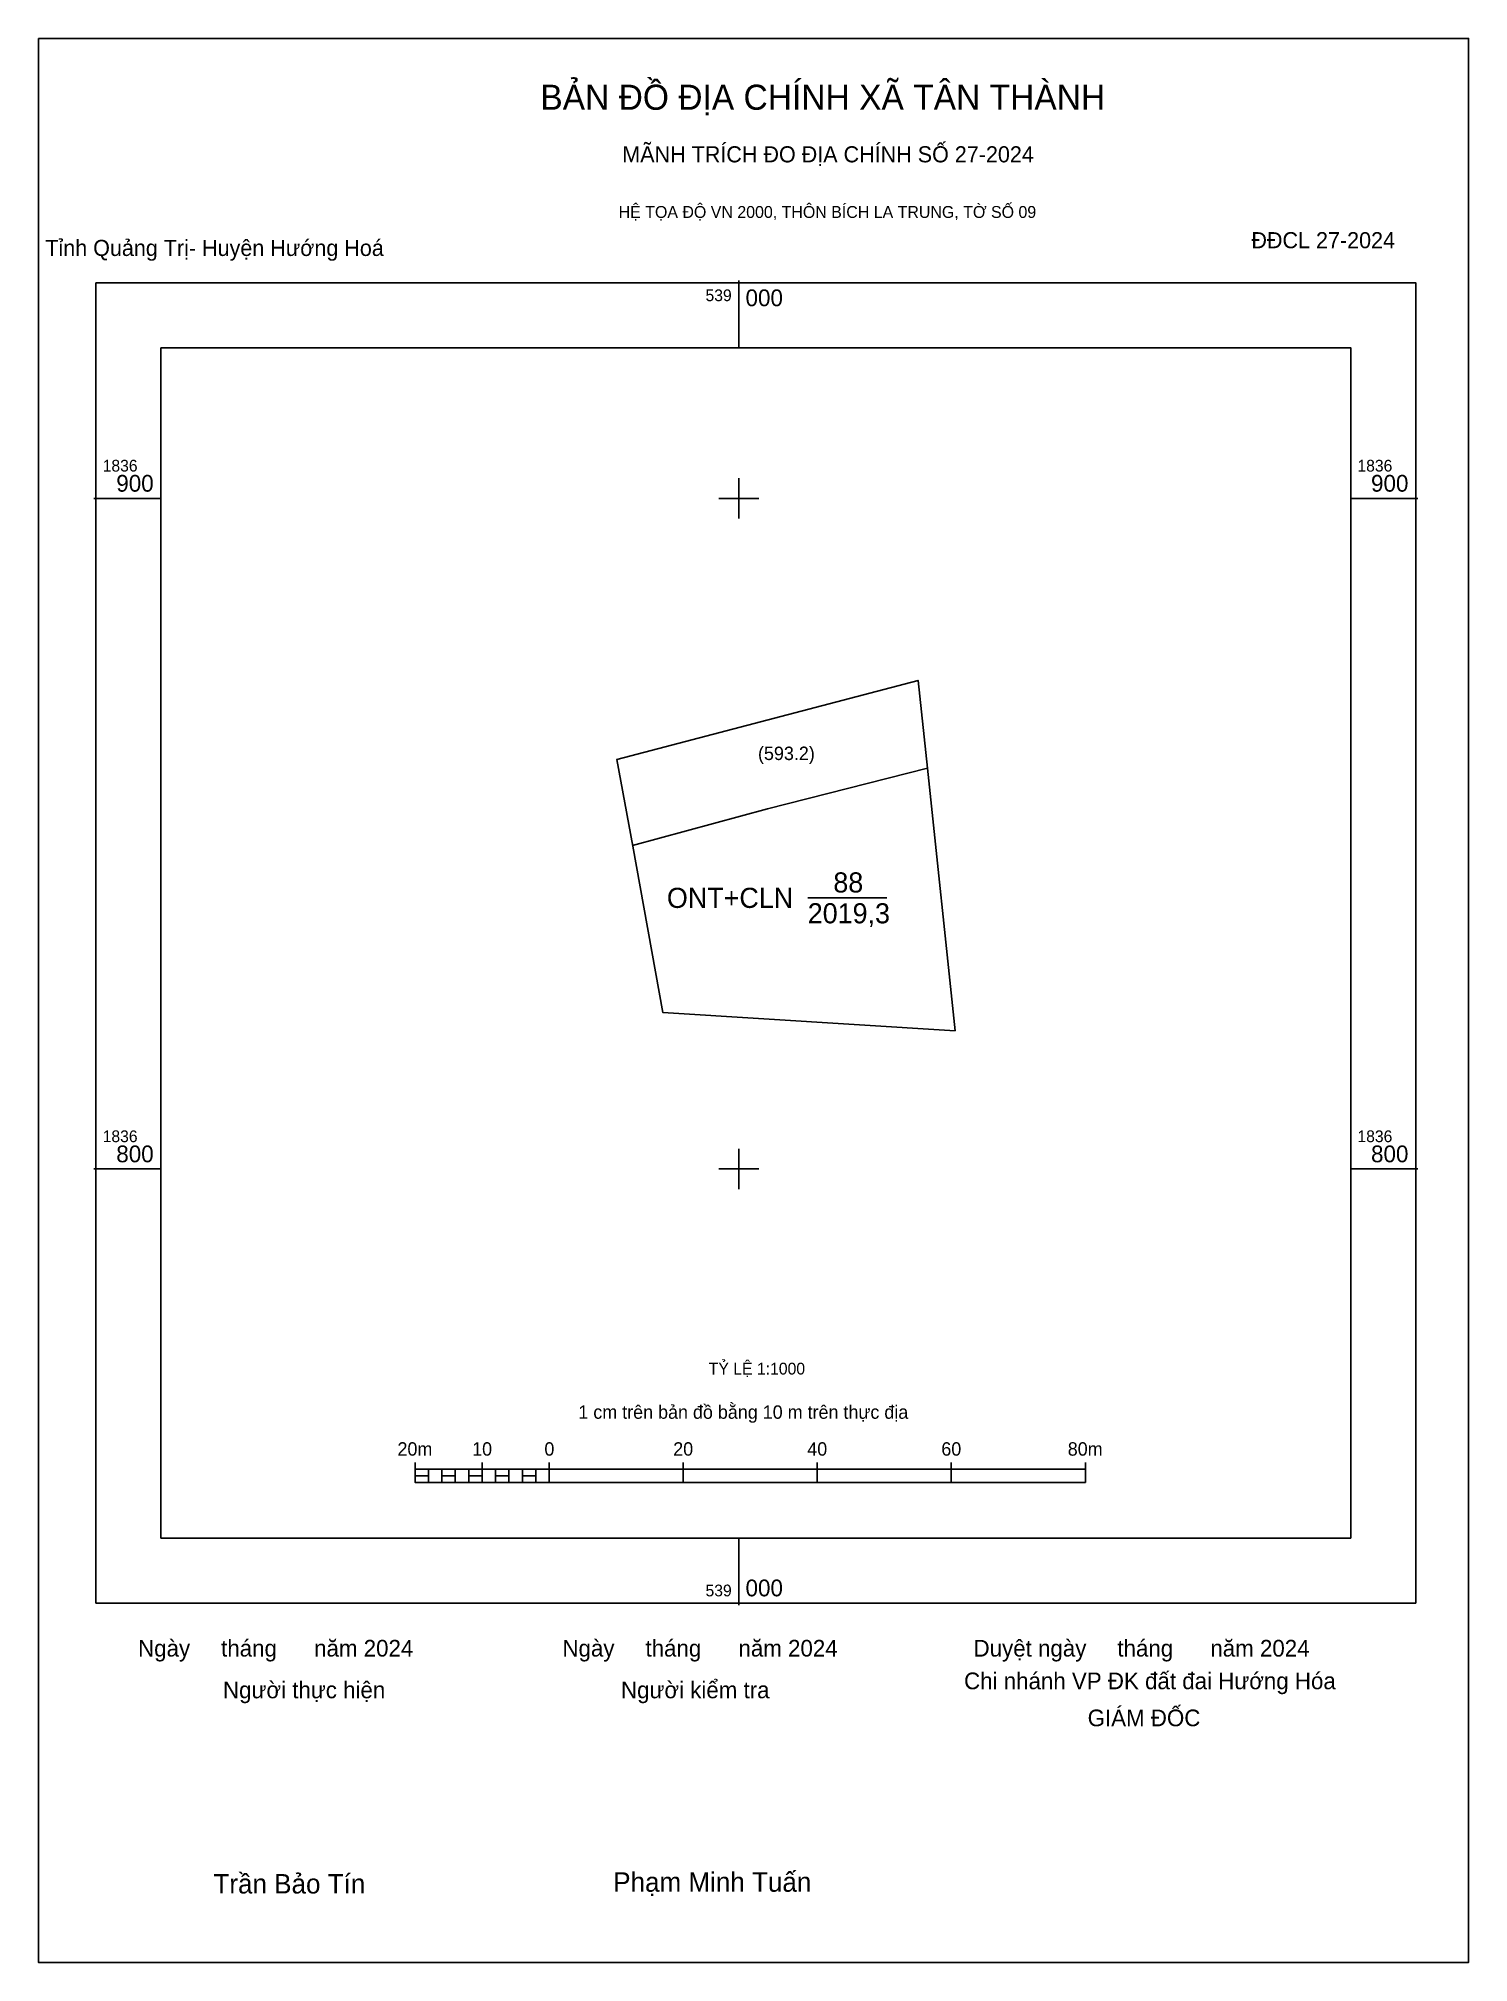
# Model space of a CAD drawing. Extents: x 538896 to 539109, y 1836682 to 1836969.
import ezdxf

# ---------------------------------------------------------------- set-up
doc = ezdxf.new("R2010")
doc.units = 0
for name, color, linetype in [('Level 10', 7, 'Continuous'), ('Level 13', 7, 'Continuous'), ('Level 15', 7, 'Continuous'), ('Level 27', 7, 'Continuous'), ('Level 30', 7, 'Continuous'), ('Level 6', 7, 'Continuous'), ('Level 62', 7, 'Continuous'), ('Level 63', 7, 'Continuous'), ('Level 9', 7, 'Continuous')]:
    doc.layers.add(name, color=color, linetype=linetype)

msp = doc.modelspace()

# ---------------------------------------------------------------- linework, layer by layer
at = {"layer": 'Level 10'}
msp.add_lwpolyline([(539032.26, 1836820.6), (538988.68, 1836823.33), (538984.17, 1836848.12), (538981.81, 1836861.07), (539026.75, 1836872.85), (539028.13, 1836859.78)], close=True, dxfattribs=at)
at = {"layer": 'Level 15'}
msp.add_lwpolyline([(538895.51, 1836968.58), (539108.87, 1836968.58), (539108.87, 1836681.67), (538895.51, 1836681.67)], close=True, dxfattribs=at)
at = {"layer": 'Level 27'}
for p, q in [((538988.68, 1836823.33), (538988.68, 1836823.32)), ((539032.26, 1836820.6), (539032.26, 1836820.59))]:
    msp.add_line(p, q, dxfattribs=at)
at = {"layer": 'Level 30'}
msp.add_line((539010.27, 1836840.43), (539022.1, 1836840.43), dxfattribs=at)
msp.add_lwpolyline([(538984.15, 1836848.22), (539004.3, 1836853.72), (539028.13, 1836859.78)], dxfattribs=at)
at = {"layer": 'Level 62'}
msp.add_lwpolyline([(538913.78, 1836922.47), (539091.29, 1836922.47), (539091.29, 1836744.96), (538913.78, 1836744.96)], close=True, dxfattribs=at)
at = {"layer": 'Level 63'}
for p, q in [((539000, 1836932.47), (539000, 1836922.47)), ((539000, 1836903), (539000, 1836897)), ((538903.78, 1836900), (538913.78, 1836900)), ((538997, 1836900), (539003, 1836900)), ((539091.29, 1836900), (539101.29, 1836900)), ((539000, 1836803), (539000, 1836797)), ((538903.78, 1836800), (538913.78, 1836800)), ((538997, 1836800), (539003, 1836800)), ((539091.29, 1836800), (539101.29, 1836800)), ((538951.7, 1836756.25), (538951.7, 1836753.25)), ((538951.7, 1836755.25), (539051.7, 1836755.25)), ((538953.7, 1836755.25), (538953.7, 1836753.25)), ((538955.7, 1836755.25), (538955.7, 1836753.25)), ((538957.7, 1836755.25), (538957.7, 1836753.25)), ((538959.7, 1836755.25), (538959.7, 1836753.25)), ((538961.7, 1836756.25), (538961.7, 1836753.25)), ((538961.7, 1836755.25), (538961.7, 1836753.25)), ((538963.7, 1836755.25), (538963.7, 1836753.25)), ((538965.7, 1836755.25), (538965.7, 1836753.25)), ((538967.7, 1836755.25), (538967.7, 1836753.25)), ((538969.7, 1836755.25), (538969.7, 1836753.25)), ((538971.7, 1836756.25), (538971.7, 1836753.25)), ((538971.7, 1836755.25), (538971.7, 1836753.25)), ((538991.7, 1836756.25), (538991.7, 1836753.25)), ((539011.7, 1836756.25), (539011.7, 1836753.25)), ((539031.7, 1836756.25), (539031.7, 1836753.25)), ((539051.7, 1836756.25), (539051.7, 1836753.25)), ((538951.7, 1836753.25), (539051.7, 1836753.25)), ((539000, 1836744.96), (539000, 1836734.96))]:
    msp.add_line(p, q, dxfattribs=at)
for points in [[(538904.09, 1836932.16), (539100.98, 1836932.16), (539100.98, 1836735.27), (538904.09, 1836735.27)], [(538951.7, 1836754.25), (538953.7, 1836754.25), (538953.7, 1836753.25), (538951.7, 1836753.25)], [(538951.7, 1836754.25), (538953.7, 1836754.25), (538953.7, 1836753.25), (538951.7, 1836753.25)], [(538955.7, 1836754.25), (538957.7, 1836754.25), (538957.7, 1836753.25), (538955.7, 1836753.25)], [(538959.7, 1836754.25), (538961.7, 1836754.25), (538961.7, 1836753.25), (538959.7, 1836753.25)], [(538963.7, 1836754.25), (538965.7, 1836754.25), (538965.7, 1836753.25), (538963.7, 1836753.25)], [(538967.7, 1836754.25), (538969.7, 1836754.25), (538969.7, 1836753.25), (538967.7, 1836753.25)]]:
    msp.add_lwpolyline(points, close=True, dxfattribs=at)

# ---------------------------------------------------------------- texts
at = {"layer": 'Level 13'}
for s, height, p in [('(593.2)', 2, (539002.86, 1836860.98)), ('88', 3, (539014.1, 1836841.23)), ('ONT+CLN', 3, (538989.27, 1836838.93)), ('2019,3', 3, (539010.28, 1836836.63))]:
    msp.add_text(s, height=height, dxfattribs=at).set_placement(p)
at = {"layer": 'Level 6'}
msp.add_text('TỶ LỆ 1:1000', height=1.7579, dxfattribs=at).set_placement((538995.51, 1836769.35))
at = {"layer": 'Level 63'}
for s, height, p in [('BẢN ĐỒ ĐỊA CHÍNH XÃ TÂN THÀNH', 3.7437, (538970.38, 1836957.95)), ('MÃNH TRÍCH ĐO ĐỊA CHÍNH SỐ 27-2024', 2.4022, (538982.61, 1836950.11)), ('HỆ TỌA ĐỘ VN 2000, THÔN BÍCH LA TRUNG, TỜ SỐ 09', 1.7782, (538982.07, 1836941.82)), ('539', 1.75, (538995.03, 1836929.41)), ('000', 2.5, (539001, 1836928.66)), ('1836', 1.75, (538905.09, 1836904)), ('1836', 1.75, (539092.29, 1836904)), ('900', 2.5, (538907.12, 1836901)), ('900', 2.5, (539094.32, 1836901)), ('1836', 1.75, (538905.09, 1836804)), ('1836', 1.75, (539092.29, 1836804)), ('800', 2.5, (538907.12, 1836801)), ('800', 2.5, (539094.32, 1836801)), ('1 cm trên bản đồ bằng 10 m trên thực địa', 2, (538976.06, 1836762.75)), ('20m', 2, (538949.07, 1836757.25)), ('10', 2, (538960.21, 1836757.25)), ('0', 2, (538970.99, 1836757.25)), ('20', 2, (538990.21, 1836757.25)), ('40', 2, (539010.21, 1836757.25)), ('60', 2, (539030.21, 1836757.25)), ('80m', 2, (539049.07, 1836757.25)), ('539', 1.75, (538995.03, 1836736.27)), ('000', 2.5, (539001, 1836736.27)), ('Ngày     tháng      năm 2024', 2.4883, (538910.37, 1836727.29)), ('Ngày     tháng      năm 2024', 2.4883, (538973.68, 1836727.29)), ('Duyệt ngày     tháng      năm 2024', 2.4883, (539035.02, 1836727.29)), ('Người thực hiện', 2.4883, (538923.04, 1836721.07)), ('Người kiểm tra', 2.4883, (538982.42, 1836721.07)), ('Chi nhánh VP ĐK đất đai Hướng Hóa', 2.4883, (539033.6, 1836722.42)), ('GIÁM ĐỐC', 2.488, (539052.04, 1836716.9)), ('Trần Bảo Tín', 2.9024, (538921.62, 1836691.96)), ('Phạm Minh Tuấn', 2.9024, (538981.26, 1836692.22))]:
    msp.add_text(s, height=height, dxfattribs=at).set_placement(p)
at = {"layer": 'Level 9'}
for s, p in [('Tỉnh Quảng Trị- Huyện Hướng Hoá', (538896.53, 1836936.15)), ('ĐĐCL 27-2024', (539076.47, 1836937.3))]:
    msp.add_text(s, height=2.4022, dxfattribs=at).set_placement(p)

doc.saveas('drawing.dxf')
